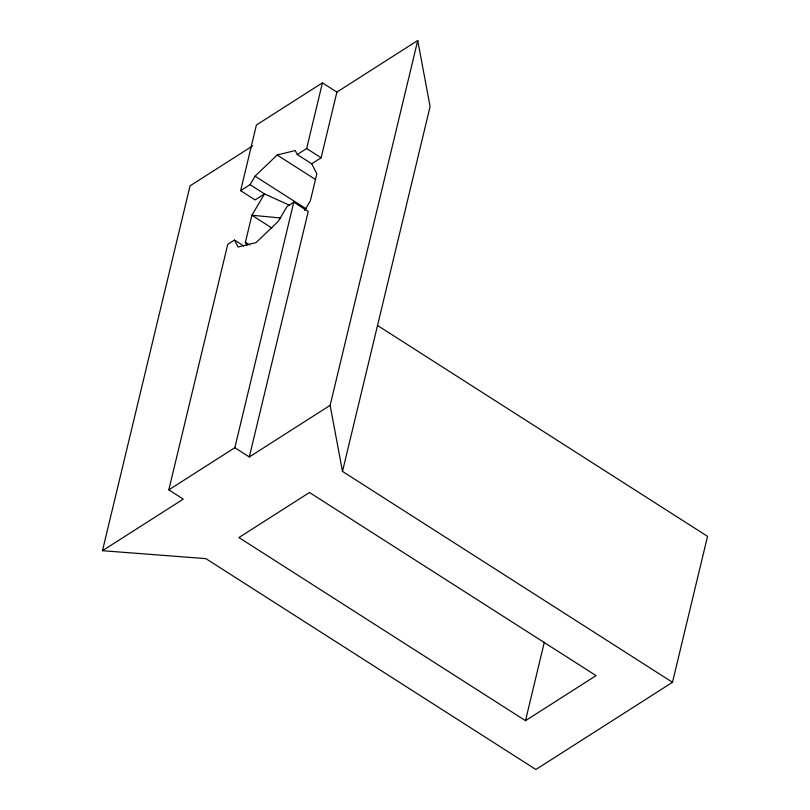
<?xml version="1.0" encoding="UTF-8"?>
<svg xmlns="http://www.w3.org/2000/svg" width="810" height="810" viewBox="0 0 810 810"><rect width="100%" height="100%" fill="white"/><g stroke="black" fill="none" stroke-linecap="round" stroke-linejoin="round"><path stroke-width="1.21" d="M377.531 325.478L707.535 536.352L672.492 682.293L535.896 769.5L205.892 558.637L102.465 550.709L190.056 185.844L252.801 145.79M102.465 550.709L183.283 499.112L168.814 489.858L227.752 244.336L234.495 240.043L243.8 245.987M289.686 205.325L264.516 193.914L255.109 199.928L240.641 190.674L256.406 125.003L322.431 82.853L336.899 92.097L417.727 40.5L430.09 106.566L342.488 471.42L672.492 682.293M246.918 245.298L245.389 242.301L251.89 215.247L264.516 193.914L250.047 184.67L240.641 190.674M234.839 447.707L293.777 202.186L308.256 211.44L249.308 456.962L234.839 447.707L168.814 489.858M250.047 184.67L255.079 176.185L277.152 155.004L295.225 150.549L297.26 154.528L306.666 148.524L322.431 82.853M297.26 154.528L311.728 163.782L321.135 157.778L336.899 92.097M342.488 471.42L330.126 405.365L417.727 40.5M525.487 720.677L596.069 675.621L309.481 492.5L238.91 537.556L525.487 720.677L544.33 642.188M304.671 210.418L310.351 200.829L316.842 173.775L311.728 163.782M293.777 202.186L287.044 206.489L278.215 221.393L256.132 242.575L238.069 247.03L234.495 240.043M249.308 456.962L330.126 405.365M280.847 218.001L251.89 215.247L271.887 228.025M306.666 148.524L321.135 157.778M277.152 155.004L315.465 179.486M255.079 176.185L306.16 208.828M245.389 242.301L249.601 244.995"/></g></svg>
